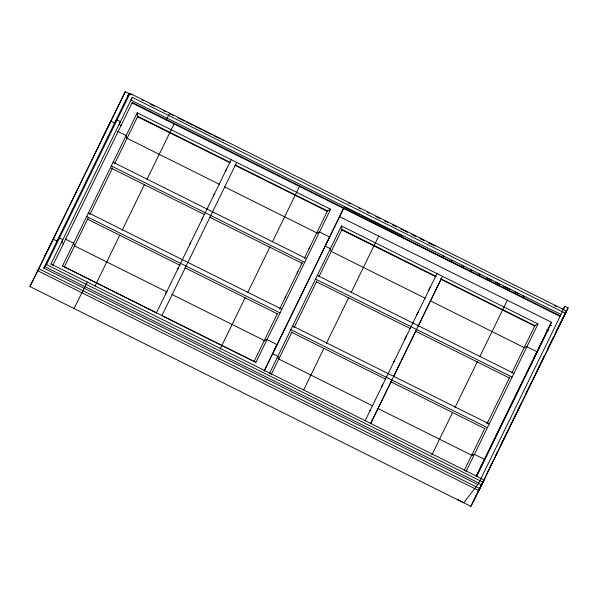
<?xml version="1.0" encoding="UTF-8"?>
<svg xmlns="http://www.w3.org/2000/svg" width="598" height="598" viewBox="0 0 598 598"><rect width="100%" height="100%" fill="white"/><g stroke="black" fill="none" stroke-linecap="round" stroke-linejoin="round"><path stroke-width="0.9" d="M562.725 309.256L564.961 306.348L568.1 307.918L470.888 506.379L29.9 286.509L125.296 91.621L131.979 94.955M125.296 91.621L37.861 270.812L478.856 490.674L566.284 311.491M477.75 484.507L43.781 268.136L128.585 94.312L130.02 93.4L566.568 311.057L565.895 312.35M43.781 268.136L46.524 264.593L130.02 93.4M50.845 264.234L132.293 97.347L565.461 313.315L564.078 316.043M52.751 265.572L132.293 102.475L560.064 315.759M156.639 313.046L62.551 265.953L137.241 112.82L330.612 209.233L255.922 362.366L221.851 345.554L221.626 345.988L245.15 297.767M64.285 267L88.212 217.941M89.842 214.6L112.633 167.874M114.667 163.703L137.779 116.311L137.241 112.82M87.286 282.099L73.995 308.493M169.675 113.172L166.259 120.056M95.067 285.911L119.742 235.238M122.186 230.23L144.567 184.341M147.011 179.333L174.16 123.741M165.489 294.014L167.126 290.665M177.344 269.705L178.57 267.194M189.611 244.567L190.426 242.885M201.466 220.258L202.692 217.739M213.322 195.95L214.547 193.431M225.177 171.641L226.403 169.129M156.384 312.911L231.172 159.644M161.894 315.662L236.688 162.394M247.594 292.758L269.975 246.869M272.411 241.861L299.568 186.27M220.101 349.187L221.851 345.554M284.992 297.864L285.807 296.197M297.004 273.219L297.819 271.552M309.002 248.633L309.816 246.967M254.001 361.588L277.524 313.359M279.558 309.188L302.349 262.462M304.382 258.291L327.502 210.9L330.612 209.233M264.129 371.029L273.323 352.17M264.226 371.052L343.633 208.321M269.519 373.406L341.436 225.954L538.021 323.966L466.104 471.418M271.088 374.774L292.003 331.912M294.037 327.734L316.828 281.015M318.861 276.837L341.974 229.445L341.436 225.954M303.642 389.978L323.937 348.372M326.373 343.372L348.761 297.475M351.198 292.474L374.273 245.165M378.721 236.128L373.907 245.913M369.654 411.364L370.468 409.63M381.509 387.055L382.735 384.484M393.364 362.747L394.59 360.175M404.816 339.283L406.446 335.874M416.671 314.974L418.301 311.565M428.527 290.665L430.567 286.42M365.042 420.992L436.974 273.585M370.551 423.743L390.965 381.898M393.82 376.037L415.864 330.844M418.308 325.82L441.167 278.96M370.648 423.623L442.483 276.328M431.861 454.936L452.559 412.508M454.996 407.5L477.383 361.603M479.82 356.602L507.336 300.256M487.108 423.451L487.923 421.784M464.235 470.536L484.933 428.101M486.966 423.93L509.758 377.203M511.791 373.032L534.904 325.641L538.021 323.966M476.329 475.926L532.825 360.108M476.143 476.621L551.438 322.24L339.612 216.626M476.539 476.636L549.009 328.04M457.649 499.569L463.846 502.656L478.564 483.49L564.961 306.348M470.888 506.379L484.402 478.669M487.676 471.957L488.491 470.275M489.314 468.6L493.41 460.206M495.458 456.005L497.499 451.804M500.78 445.091L507.739 430.822M509.788 426.621L511.836 422.427M512.65 420.745L516.747 412.351M517.562 410.669L520.843 403.956M525.343 394.717L531.076 382.967M533.124 378.773L533.947 377.091M535.987 372.89L540.084 364.496M540.906 362.822L544.18 356.102M547.454 349.389L553.187 337.631M555.236 333.437L557.284 329.236M557.814 328.377L563.899 316.394M481.898 484.567L483.072 482.242L46.524 264.593M101.899 138.893L110.899 121.147L114.577 122.979L115.384 121.379L117.073 119.951L120.452 121.633L119.062 124.362L121.125 125.386L120.863 125.901M44.297 256.983L53.304 239.237L56.974 241.069L57.789 239.469L59.479 238.041L62.85 239.723L61.467 242.459L63.523 243.483L63.268 243.991M29.9 286.509L38.9 268.764L479.888 488.633M127.77 95.919L128.585 94.312M132.293 97.347L130.91 100.075L560.737 314.376M132.293 102.475L132.038 102.991L559.803 316.267M127.06 138.273L126.148 135.567L117.582 131.298M316.776 232.861L319.511 231.979L329.633 237.025L325.82 244.53M264.279 340.494L267.014 339.619L277.136 344.657L273.742 351.347L343.125 209.293M278.758 359.047L277.838 356.341L272.389 353.627M471.687 455.235L474.423 454.353L484.544 459.399L480.732 466.911M457.567 499.734L457.829 499.225M551.438 322.24L533.229 359.271L537.041 351.766L526.92 346.72L524.184 347.602L430.224 300.757M557.022 329.932L568.1 307.918M473.212 501.61L482.451 483.386M482.788 482.713L484.171 479.985L51.009 264.01M142.003 99.956L143.669 100.785M150.352 104.119L152.027 104.949M152.759 105.315L154.419 106.145M163.575 110.705L165.235 111.534M169.563 113.695L171.237 114.524M171.903 114.861L173.577 115.691M177.912 117.858L179.587 118.688M180.26 119.024L184.438 121.11M186.27 122.022L192.795 125.274M194.619 126.185L198.798 128.271M199.478 128.607L201.145 129.445M202.969 130.349L207.147 132.435M207.835 132.771L212.013 134.856M213.83 135.761L220.363 139.02M222.179 139.932L223.854 140.762M348.298 202.804L349.965 203.641M359.069 208.179L360.736 209.008M367.426 212.342L369.093 213.18M375.858 216.551L377.532 217.38M378.287 217.762L379.954 218.591M384.208 220.714L385.882 221.544M386.644 221.925L388.311 222.755M392.565 224.878L396.736 226.963M400.914 229.041L407.53 232.338M411.708 234.423L415.887 236.509M420.065 238.587L424.303 240.702M428.422 242.758L435.105 246.084M554.593 305.66L556.26 306.497M344.239 206.878L359.271 214.376M360.945 215.205L402.701 236.031M442.789 256.019L444.464 256.848M451.146 260.182L452.813 261.012M462 265.594L463.674 266.424M470.357 269.758L472.024 270.588M478.706 273.921L480.373 274.751M487.056 278.085L491.235 280.17M495.413 282.249L499.584 284.334M503.763 286.412L510.445 289.746M514.616 291.831L518.795 293.91M522.973 295.995L524.64 296.825M230.133 162.357L137.779 116.311L137.562 116.745L229.909 162.791M235.149 164.854L327.502 210.9L327.278 211.333L234.932 165.287M550.145 324.931L551.819 325.768M546.602 329.842L548.276 330.672M435.935 276.291L341.974 229.445L341.757 229.879L435.718 276.725M440.943 278.795L534.904 325.641L534.687 326.074L440.726 279.229M126.35 137.914L219.414 184.319M224.429 186.815L317.493 233.213M324.886 245.987L330.335 248.708L331.255 251.407L425.215 298.252M113.119 162.245L306.512 258.665M111.325 165.93L304.711 262.35M111.25 168.143L204.606 214.689M209.606 217.179L302.139 263.314M317.314 275.379L513.921 373.406M315.512 279.072L512.12 377.091M316.275 281.688L410.407 328.623M415.408 331.12L509.548 378.056M88.452 212.828L281.837 309.256M86.65 216.521L280.043 312.941M87.405 219.145L179.938 265.273M184.939 267.769L277.465 313.905M292.639 325.97L489.246 423.989M290.837 329.655L487.445 427.682M291.6 332.279L385.732 379.214M390.733 381.711L484.873 428.646M65.085 238.938L73.644 243.207L74.563 245.905L166.917 291.951M171.932 294.455L264.996 340.853M278.048 358.688L372.718 405.893M377.727 408.389L472.405 455.594M62.551 265.953L255.922 362.366M161.654 315.542L221.013 345.143M44.588 266.536L478.557 482.9M478.564 483.49L481.704 485.053"/></g></svg>
